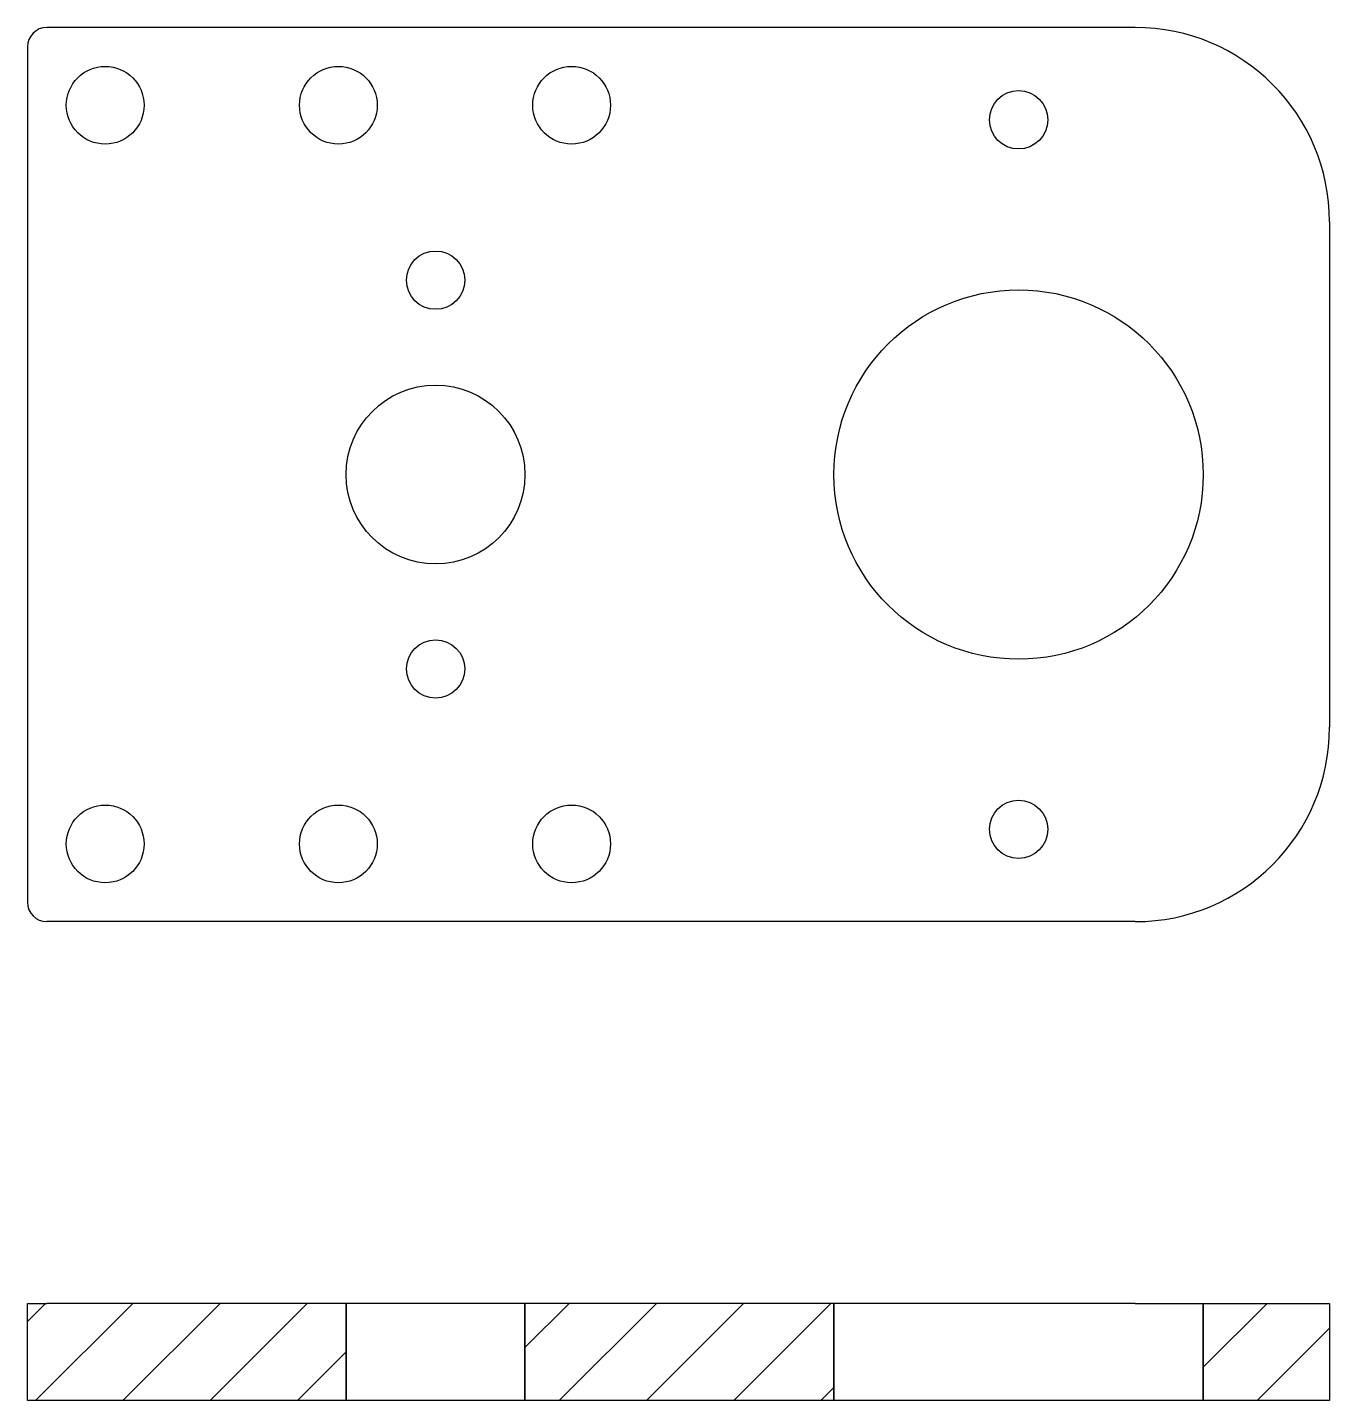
# Model space of a CAD drawing. Header units: millimetres. Extents: x 123.4 to 190.4, y 110.4 to 181.
import ezdxf

# ---------------------------------------------------------------- set-up
doc = ezdxf.new("R2010")
doc.units = ezdxf.units.MM
doc.layers.add('NetDam', color=7, linetype='Continuous', lineweight=35)
doc.layers.add('Netmanh', color=5, linetype='Continuous', lineweight=13)

msp = doc.modelspace()

# ---------------------------------------------------------------- hatches: boundary and pattern name
at = {"layer": 'Netmanh'}
h = msp.add_hatch(dxfattribs=at)
h.set_pattern_fill('ANSI31', color=256)
h.paths.add_polyline_path([(139.804, 115.353), (124.404, 115.353), (123.404, 115.353), (123.404, 110.353), (124.404, 110.353), (139.804, 110.353)])
h.paths.add_polyline_path([(164.904, 115.353), (149.004, 115.353), (149.004, 110.353), (164.904, 110.353)])
h.paths.add_polyline_path([(190.404, 115.353), (183.904, 115.353), (183.904, 110.353), (190.404, 110.353)])

# ---------------------------------------------------------------- linework, layer by layer
at = {"color": 7, "linetype": 'Continuous', "lineweight": 25}
for p, q in [((180.404, 180.988), (124.404, 180.988)), ((123.404, 179.988), (123.404, 135.988)), ((190.404, 170.988), (190.404, 144.988)), ((180.404, 134.988), (124.404, 134.988)), ((123.404, 110.353), (123.404, 115.353)), ((123.404, 115.353), (124.404, 115.353)), ((180.404, 115.353), (124.404, 115.353)), ((180.404, 115.353), (190.404, 115.353)), ((190.404, 115.353), (190.404, 110.353)), ((124.404, 110.353), (123.404, 110.353)), ((180.404, 110.353), (124.404, 110.353)), ((190.404, 110.353), (180.404, 110.353))]:
    msp.add_line(p, q, dxfattribs=at)
for centre, radius in [((127.404, 176.988), 2), ((139.404, 176.988), 2), ((151.404, 176.988), 2), ((174.404, 176.238), 1.5), ((144.404, 167.988), 1.5), ((174.404, 157.988), 9.5), ((144.404, 157.988), 4.6), ((144.404, 147.988), 1.5), ((127.404, 138.988), 2), ((139.404, 138.988), 2), ((151.404, 138.988), 2), ((174.404, 139.738), 1.5)]:
    msp.add_circle(centre, radius, dxfattribs=at)
for centre, radius, start, end in [((124.404, 179.988), 1, 90, 180), ((180.404, 170.988), 10, 0, 90), ((180.404, 144.988), 10, 270, 0), ((124.404, 135.988), 1, 180, 270)]:
    msp.add_arc(centre, radius, start, end, dxfattribs=at)
at = {"layer": 'NetDam'}
for p, q in [((139.804, 115.353), (139.804, 110.353)), ((149.004, 115.353), (149.004, 110.353)), ((164.904, 115.353), (164.904, 110.353)), ((183.904, 115.353), (183.904, 110.353))]:
    msp.add_line(p, q, dxfattribs=at)

doc.saveas('drawing.dxf')
